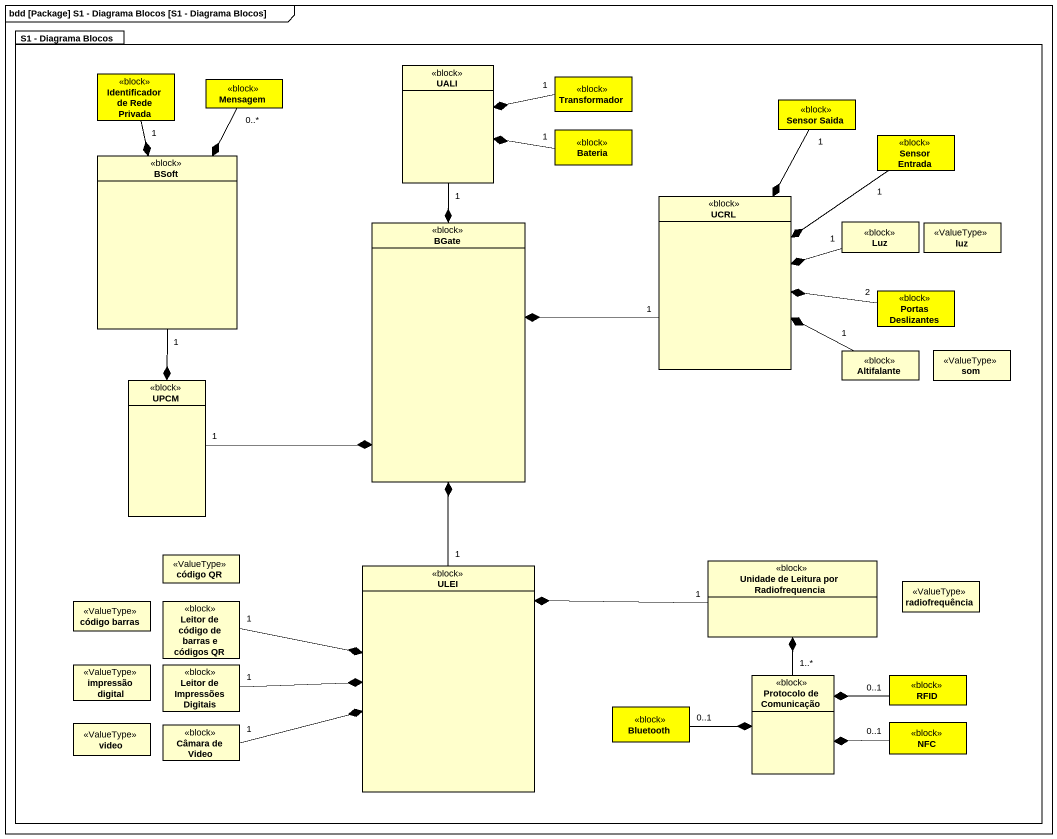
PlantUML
@startuml
mainframe bdd [Package] S1 - Diagrama Blocos [S1 - Diagrama Blocos]
hide circle
hide empty members
package "S1 - Diagrama Blocos" as S1_Diagrama_Blocos {
  class "Identificador de Rede Privada" as Identificador_de_Rede <<block>> #FFFF00
  class Mensagem <<block>> #FFFF00
  class UALI <<block>>
  class Transformador <<block>> #FFFF00
  class "Sensor Saida" as Sensor_Saida <<block>> #FFFF00
  class BSoft <<block>>
  class Bateria <<block>> #FFFF00
  class "Sensor Entrada" as Sensor_Entrada <<block>> #FFFF00
  class UCRL <<block>>
  class BGate <<block>>
  class Luz <<block>>
  class luz <<ValueType>>
  class "Portas Deslizantes" as Portas_Deslizantes <<block>> #FFFF00
  class Altifalante <<block>>
  class som <<ValueType>>
  class UPCM <<block>>
  class "código QR" as código_QR <<ValueType>>
  class ULEI <<block>>
  class "Unidade de Leitura por Radiofrequencia" as Unidade_de_Leitura_por <<block>>
  class radiofrequência <<ValueType>>
  class "código barras" as código_barras <<ValueType>>
  class "Leitor de código de barras e códigos QR" as Leitor_de_código_de_barras <<block>>
  class "impressão digital" as impressão_digital <<ValueType>>
  class "Leitor de Impressões Digitais" as Leitor_de_Impressões <<block>>
  class "Protocolo de Comunicação" as Protocolo_de_Comunicação <<block>>
  class RFID <<block>> #FFFF00
  class video <<ValueType>>
  class "Câmara de Video" as Câmara_de_Video <<block>>
  class Bluetooth <<block>> #FFFF00
  class NFC <<block>> #FFFF00
}
Identificador_de_Rede "1" --* BSoft
Mensagem "0..*" --* BSoft
UALI "1" --* BGate
Transformador "1" -left-* UALI
Sensor_Saida "1" --* UCRL
BSoft "1" --* UPCM
Bateria "1" -left-* UALI
Sensor_Entrada "1" --* UCRL
UCRL "1" -left-* BGate
Luz "1" -left-* UCRL
Portas_Deslizantes "2" -left-* UCRL
Altifalante "1" -left-* UCRL
UPCM "1" -right-* BGate
ULEI "1" -up-* BGate
Unidade_de_Leitura_por "1" -left-* ULEI
Leitor_de_código_de_barras "1" -right-* ULEI
Leitor_de_Impressões "1" -right-* ULEI
Protocolo_de_Comunicação "1..*" -up-* Unidade_de_Leitura_por
RFID "0..1" -left-* Protocolo_de_Comunicação
Câmara_de_Video "1" -right-* ULEI
Bluetooth "0..1" -right-* Protocolo_de_Comunicação
NFC "0..1" -left-* Protocolo_de_Comunicação
@enduml
